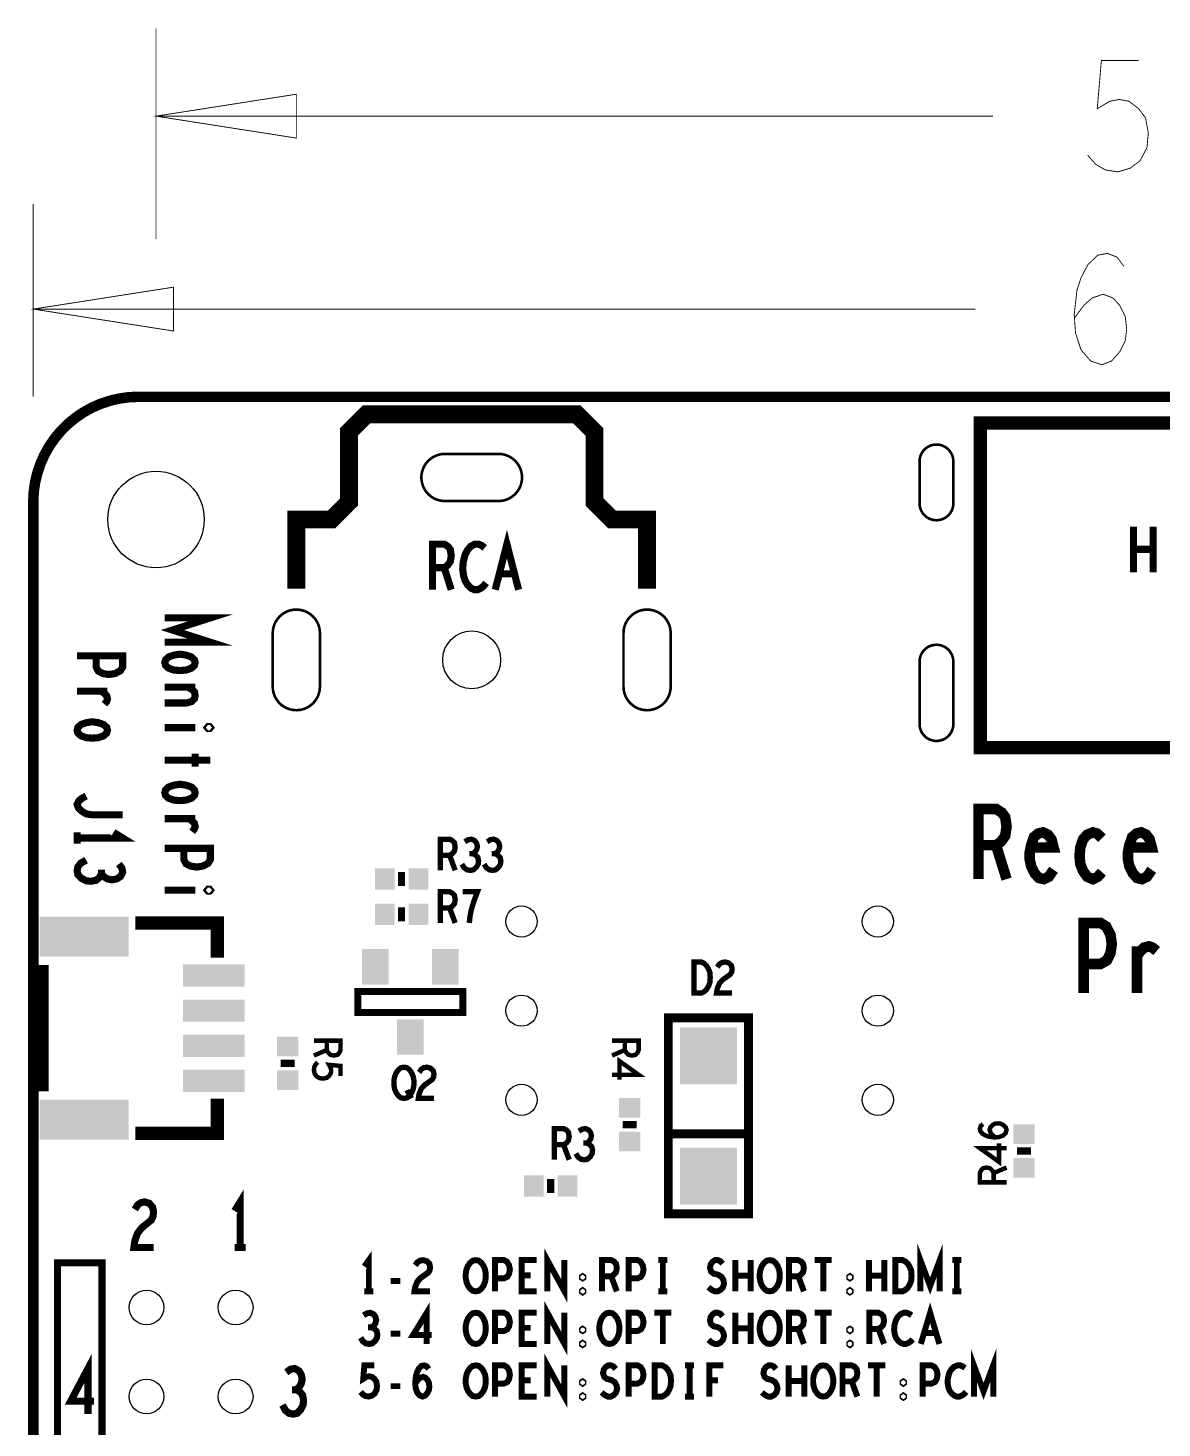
# Model space of a CAD drawing. Extents: x -15 to 76, y -68 to 64.
# Drawn here: x -0.15 to 32.18, y -40.4 to -0.49 of the extents above; entities that cross this region are included whole.
import ezdxf

# ---------------------------------------------------------------- set-up
doc = ezdxf.new("R2010")
doc.units = 0
doc.layers.get('0').update_dxf_attribs({"linetype": 'CONTINUOUS'})
for name, color, linetype in [('BOARD_ART', 7, 'CONTINUOUS'), ('DIMENSION_ART', 2, 'CONTINUOUS'), ('PASTEBOTTOM_ART', 15, 'CONTINUOUS'), ('RECEIVERPIPROII-1-2_DRL', 5, 'CONTINUOUS'), ('RECEIVERPIPROII_ROU', 10, 'CONTINUOUS'), ('SILK_BOTTOM_ART', 6, 'CONTINUOUS')]:
    doc.layers.add(name, color=color, linetype=linetype)

# ---------------------------------------------------------------- blocks, each defined once
blk = doc.blocks.new('ROUND_110')
blk.add_circle((0, 0), 0.445)
blk = doc.blocks.new('ROUND_111')
blk.add_circle((0, 0), 0.495)
blk = doc.blocks.new('ROUND_18')
blk.add_circle((0, 0), 0.826)
blk = doc.blocks.new('ROUND_10')
blk.add_circle((0, 0), 1.375)
blk = doc.blocks.new('RECTANGLE_12')
blk.add_solid([(0.2794, 0.3048), (0.2794, -0.3048), (-0.2794, 0.3048), (-0.2794, -0.3048)])
blk = doc.blocks.new('RECTANGLE_11')
blk.add_solid([(0.3048, 0.2794), (0.3048, -0.2794), (-0.3048, 0.2794), (-0.3048, -0.2794)])
blk = doc.blocks.new('SQUARE_27')
blk.add_solid([(0.8128, 0.8128), (0.8128, -0.8128), (-0.8128, 0.8128), (-0.8128, -0.8128)])
blk = doc.blocks.new('RECTANGLE_33')
blk.add_solid([(0.8763, 0.3175), (0.8763, -0.3175), (-0.8763, 0.3175), (-0.8763, -0.3175)])
blk = doc.blocks.new('RECTANGLE_34')
blk.add_solid([(1.27, 0.5715), (1.27, -0.5715), (-1.27, 0.5715), (-1.27, -0.5715)])
blk = doc.blocks.new('RECTANGLE_20')
blk.add_solid([(0.381, 0.508), (0.381, -0.508), (-0.381, 0.508), (-0.381, -0.508)])

msp = doc.modelspace()

# ---------------------------------------------------------------- linework, layer by layer
at = {"layer": 'BOARD_ART', "const_width": 0.3}
msp.add_lwpolyline([(3, -11, 0.4142136), (0, -14)], format="xyb", dxfattribs=at)
for points in [[(3, -11), (62, -11)], [(0, -18.5), (0, -18.25), (0, -14)], [(0, -64.5), (0, -59.75), (0, -59.5), (0, -57.5), (0, -20.5), (0, -18.5)]]:
    msp.add_lwpolyline(points, dxfattribs=at)
at = {"layer": 'DIMENSION_ART', "const_width": 0.0254}
for points in [[(3.5, -6.5), (3.5, -0.5)], [(30.0591, -4.1114), (30.2952, -4.3759), (30.5708, -4.5346), (30.9252, -4.5875), (31.2796, -4.4817), (31.5551, -4.2701), (31.752, -3.8996), (31.7913, -3.4763), (31.7126, -3.053), (31.5157, -2.7883), (31.2401, -2.5767), (30.9646, -2.5238), (30.689, -2.5767), (30.3347, -2.7883), (30.4528, -1.4125), (31.5157, -1.4125)], [(7.5, -2.375), (3.5, -3), (7.5, -3.625), (7.5, -2.375)], [(27.3629, -3), (3.5, -3)], [(0, -5.5), (0, -11)], [(29.6771, -8.7647), (29.9528, -8.3941), (30.189, -8.1825), (30.504, -8.0767), (30.7796, -8.1825), (30.9764, -8.3941), (31.1339, -8.7117), (31.1733, -9.0821), (31.1339, -9.3996), (30.9764, -9.7172), (30.7401, -9.9817), (30.4646, -10.0875), (30.1496, -9.9817), (29.874, -9.6643), (29.7165, -9.1879), (29.6771, -8.6588), (29.7559, -7.9709), (29.874, -7.6004), (30.0708, -7.23), (30.3464, -6.9654), (30.622, -6.9125), (30.8976, -7.0183), (31.0945, -7.2829)], [(4, -7.875), (0, -8.5), (4, -9.125), (4, -7.875)], [(26.8629, -8.5), (0, -8.5)]]:
    msp.add_lwpolyline(points, dxfattribs=at)
at = {"layer": 'RECEIVERPIPROII_ROU', "const_width": 0.075}
for points in [[(26.232, -12.8431, 1), (25.2682, -12.8431)], [(11.7381, -12.6276, 1), (11.7381, -13.9724)], [(13.2621, -13.9724, 1), (13.2621, -12.6276)], [(25.2682, -14.0371, 1), (26.232, -14.0371)], [(8.1725, -17.7381, 1), (6.8277, -17.7381)], [(18.1725, -17.7381, 1), (16.8277, -17.7381)], [(26.232, -18.5511, 1), (25.2682, -18.5511)], [(6.8277, -19.2621, 1), (8.1725, -19.2621)], [(16.8277, -19.2621, 1), (18.1725, -19.2621)], [(25.2682, -20.3291, 1), (26.232, -20.3291)]]:
    msp.add_lwpolyline(points, format="xyb", dxfattribs=at)
for points in [[(11.7381, -12.6276), (13.2621, -12.6276)], [(25.2682, -14.0371), (25.2682, -12.8431)], [(26.232, -12.8431), (26.232, -14.0371)], [(13.2621, -13.9724), (11.7381, -13.9724)], [(6.8277, -19.2621), (6.8277, -17.7381)], [(8.1725, -17.7381), (8.1725, -19.2621)], [(16.8277, -19.2621), (16.8277, -17.7381)], [(18.1725, -17.7381), (18.1725, -19.2621)], [(25.2682, -20.3291), (25.2682, -18.5511)], [(26.232, -18.5511), (26.232, -20.3291)]]:
    msp.add_lwpolyline(points, dxfattribs=at)
at = {"layer": 'SILK_BOTTOM_ART'}
for points, const_width in [([(17.5, -16.4681), (17.5, -14.5), (16.5, -14.5), (16, -14), (16, -12), (15.5, -11.5), (9.5, -11.5), (9, -12), (9, -14), (8.5, -14.5), (7.5, -14.5), (7.5, -16.4681)], 0.508), ([(39, -11.75), (39, -21), (27, -21), (27, -11.75), (39, -11.75)], 0.381), ([(31.37, -16), (31.37, -14.7)], 0.2032), ([(31.93, -14.7), (31.93, -16)], 0.2032), ([(11.3833, -16.5), (11.3833, -15.2), (11.7167, -15.2), (11.8233, -15.265), (11.89, -15.3517), (11.9167, -15.525), (11.89, -15.6983), (11.81, -15.8067), (11.7167, -15.8717), (11.3833, -15.8717)], 0.2032), ([(12.8703, -15.3083), (12.7903, -15.2433), (12.697, -15.2), (12.5903, -15.2), (12.4703, -15.265), (12.377, -15.3733), (12.3103, -15.5033), (12.257, -15.72), (12.2437, -15.915), (12.2703, -16.11), (12.3103, -16.24), (12.3903, -16.37), (12.4837, -16.4567), (12.577, -16.5), (12.6703, -16.5), (12.7637, -16.4567), (12.8437, -16.3917), (12.9103, -16.305)], 0.2032), ([(13.1707, -16.5), (13.504, -15.2), (13.8373, -16.5)], 0.2032), ([(31.93, -15.35), (31.37, -15.35)], 0.2032), ([(11.7167, -15.8717), (11.9167, -16.5)], 0.2032), ([(13.7173, -16.045), (13.2907, -16.045)], 0.2032), ([(3.75, -17.3033), (5.05, -17.3033), (3.9667, -17.65), (5.05, -17.9967), (3.75, -17.9967)], 0.2032), ([(1.25, -18.3833), (2.55, -18.3833), (2.55, -18.7033), (2.485, -18.81), (2.3333, -18.89), (2.16, -18.9167), (1.9867, -18.89), (1.8567, -18.8233), (1.7916, -18.7033), (1.7916, -18.3833)], 0.2032), ([(3.75, -18.577), (3.7717, -18.497), (3.8583, -18.417), (4.01, -18.3637), (4.1833, -18.337), (4.3567, -18.3637), (4.5083, -18.417), (4.595, -18.497), (4.6166, -18.577), (4.595, -18.657), (4.5083, -18.737), (4.3567, -18.7903), (4.1833, -18.8037), (4.01, -18.7903), (3.8583, -18.737), (3.7717, -18.657), (3.75, -18.577)], 0.2032), ([(1.25, -19.3903), (2.1166, -19.3903)], 0.2032), ([(1.9433, -19.3903), (2.03, -19.457), (2.095, -19.5237), (2.1166, -19.617), (2.095, -19.6837), (2.03, -19.7637)], 0.2032), ([(3.75, -19.2773), (4.6166, -19.2773)], 0.2032), ([(4.4, -19.2773), (4.5083, -19.3307), (4.595, -19.4107), (4.6166, -19.5173), (4.595, -19.6107), (4.5083, -19.6907), (4.3567, -19.7307), (3.75, -19.7307)], 0.2032), ([(1.25, -20.504), (1.2717, -20.424), (1.3583, -20.344), (1.51, -20.2907), (1.6833, -20.264), (1.8567, -20.2907), (2.0083, -20.344), (2.095, -20.424), (2.1166, -20.504), (2.095, -20.584), (2.0083, -20.664), (1.8567, -20.7173), (1.6833, -20.7307), (1.51, -20.7173), (1.3583, -20.664), (1.2717, -20.584), (1.25, -20.504)], 0.2032), ([(4.6166, -20.431), (3.75, -20.431)], 0.2032), ([(4.9633, -20.431), (4.985, -20.4043), (5.0283, -20.4043), (5.05, -20.431), (5.0283, -20.4577), (4.985, -20.4577), (4.9633, -20.431)], 0.2032), ([(4.6166, -21.1713), (4.6166, -21.5447)], 0.2032), ([(5.05, -21.358), (3.75, -21.358)], 0.2032), ([(3.75, -22.285), (3.7717, -22.205), (3.8583, -22.125), (4.01, -22.0717), (4.1833, -22.045), (4.3567, -22.0717), (4.5083, -22.125), (4.595, -22.205), (4.6166, -22.285), (4.595, -22.365), (4.5083, -22.445), (4.3567, -22.4983), (4.1833, -22.5117), (4.01, -22.4983), (3.8583, -22.445), (3.7717, -22.365), (3.75, -22.285)], 0.2032), ([(1.51, -22.3833), (1.38, -22.45), (1.2933, -22.53), (1.25, -22.6233), (1.2933, -22.73), (1.38, -22.81), (1.51, -22.89), (1.6833, -22.9167), (2.55, -22.9167)], 0.2032), ([(26.95, -24.75), (26.95, -22.75), (27.45, -22.75), (27.61, -22.85), (27.71, -22.9833), (27.75, -23.25), (27.71, -23.5167), (27.59, -23.6833), (27.45, -23.7834), (26.95, -23.7834)], 0.3), ([(3.75, -23.0253), (4.6166, -23.0253)], 0.2032), ([(4.4433, -23.0253), (4.53, -23.092), (4.595, -23.1587), (4.6166, -23.252), (4.595, -23.3187), (4.53, -23.3987)], 0.2032), ([(1.25, -23.577), (2.55, -23.577), (2.29, -23.417)], 0.2032), ([(1.25, -23.417), (1.25, -23.737)], 0.2032), ([(11.6058, -24.5), (11.6058, -23.611), (11.8704, -23.611), (11.9551, -23.6555), (12.008, -23.7147), (12.0292, -23.8333), (12.008, -23.9518), (11.9445, -24.0259), (11.8704, -24.0703), (11.6058, -24.0703)], 0.1524), ([(12.5266, -24.0259), (12.5901, -23.9814), (12.643, -23.9074), (12.6642, -23.8184), (12.643, -23.7295), (12.5901, -23.6555), (12.4948, -23.611), (12.3996, -23.6258), (12.3043, -23.6851)], 0.1524), ([(13.1616, -24.0259), (13.2251, -23.9814), (13.278, -23.9074), (13.2992, -23.8184), (13.278, -23.7295), (13.2251, -23.6555), (13.1298, -23.611), (13.0346, -23.6258), (12.9393, -23.6851)], 0.1524), ([(28.45, -23.85), (29.09, -23.85), (29.03, -23.6167), (28.93, -23.4834), (28.79, -23.4167), (28.65, -23.45), (28.53, -23.55), (28.45, -23.7834), (28.41, -23.9834), (28.41, -24.1833), (28.45, -24.3834), (28.55, -24.5834), (28.67, -24.7167), (28.81, -24.75), (28.95, -24.6833), (29.09, -24.4834)], 0.3), ([(30.47, -23.5833), (30.33, -23.45), (30.21, -23.4167), (30.05, -23.4834), (29.93, -23.6167), (29.85, -23.85), (29.83, -24.0834), (29.85, -24.3167), (29.93, -24.5167), (30.05, -24.6833), (30.21, -24.75), (30.35, -24.6833), (30.47, -24.55)], 0.3), ([(31.25, -23.85), (31.89, -23.85), (31.83, -23.6167), (31.73, -23.4834), (31.59, -23.4167), (31.45, -23.45), (31.33, -23.55), (31.25, -23.7834), (31.21, -23.9834), (31.21, -24.1833), (31.25, -24.3834), (31.35, -24.5834), (31.47, -24.7167), (31.61, -24.75), (31.75, -24.6833), (31.89, -24.4834)], 0.3), ([(3.75, -23.8723), (5.05, -23.8723), (5.05, -24.1923), (4.985, -24.299), (4.8333, -24.379), (4.66, -24.4057), (4.4867, -24.379), (4.3567, -24.3123), (4.2916, -24.1923), (4.2916, -23.8723)], 0.2032), ([(27.45, -23.7834), (27.75, -24.75)], 0.3), ([(1.51, -24.2107), (1.3583, -24.2907), (1.2717, -24.3973), (1.25, -24.5173), (1.2717, -24.624), (1.38, -24.7307), (1.51, -24.7973), (1.64, -24.8107), (1.7916, -24.784), (1.9, -24.6907), (1.9433, -24.5973), (1.9433, -24.4773)], 0.2032), ([(1.9433, -24.5973), (2.0083, -24.6773), (2.1166, -24.744), (2.2467, -24.7707), (2.3767, -24.744), (2.485, -24.6773), (2.55, -24.5573), (2.5283, -24.4373), (2.4417, -24.3173)], 0.2032), ([(11.8704, -24.0703), (12.0292, -24.5)], 0.1524), ([(12.2197, -24.3222), (12.2832, -24.4259), (12.3678, -24.4852), (12.4631, -24.5), (12.5478, -24.4852), (12.6324, -24.4111), (12.6853, -24.3222), (12.6959, -24.2333), (12.6748, -24.1296), (12.6007, -24.0555), (12.5266, -24.0259), (12.4313, -24.0259)], 0.1524), ([(12.8547, -24.3222), (12.9182, -24.4259), (13.0028, -24.4852), (13.0981, -24.5), (13.1828, -24.4852), (13.2674, -24.4111), (13.3203, -24.3222), (13.3309, -24.2333), (13.3098, -24.1296), (13.2357, -24.0555), (13.1616, -24.0259), (13.0663, -24.0259)], 0.1524), ([(10.5, -24.95), (10.5, -24.55)], 0.2032), ([(4.6166, -25.066), (3.75, -25.066)], 0.2032), ([(4.9633, -25.066), (4.985, -25.0393), (5.0283, -25.0393), (5.05, -25.066), (5.0283, -25.0927), (4.985, -25.0927), (4.9633, -25.066)], 0.2032), ([(11.6058, -26), (11.6058, -25.111), (11.8704, -25.111), (11.9551, -25.1555), (12.008, -25.2147), (12.0292, -25.3333), (12.008, -25.4518), (11.9445, -25.5259), (11.8704, -25.5703), (11.6058, -25.5703)], 0.1524), ([(12.4313, -26), (12.4525, -25.8074), (12.4843, -25.6444), (12.5266, -25.4962), (12.5795, -25.3333), (12.6642, -25.111), (12.2408, -25.111)], 0.1524), ([(10.5, -25.95), (10.5, -25.55)], 0.2032), ([(11.8704, -25.5703), (12.0292, -26)], 0.1524), ([(5.25, -26.9921), (5.25, -26), (2.9104, -26)], 0.381), ([(29.95, -28), (29.95, -26), (30.43, -26), (30.59, -26.1), (30.71, -26.3333), (30.75, -26.6), (30.71, -26.8667), (30.61, -27.0667), (30.43, -27.1667), (29.95, -27.1667)], 0.3), ([(31.47, -26.9333), (31.57, -26.8), (31.67, -26.7), (31.81, -26.6667), (31.91, -26.7), (32.03, -26.8)], 0.3), ([(31.47, -28), (31.47, -26.6667)], 0.3), ([(0.25, -30.8), (0.25, -27.2)], 0.381), ([(18.8347, -28), (18.8347, -27.111), (19.0463, -27.111), (19.131, -27.1555), (19.1945, -27.2147), (19.2474, -27.3036), (19.2898, -27.4074), (19.3003, -27.5555), (19.2898, -27.7037), (19.2474, -27.8074), (19.1945, -27.8963), (19.131, -27.9556), (19.0463, -28), (18.8347, -28)], 0.1524), ([(19.5014, -27.2592), (19.5649, -27.1703), (19.639, -27.1258), (19.7237, -27.111), (19.8295, -27.1406), (19.9036, -27.2147), (19.9248, -27.3036), (19.9142, -27.3925), (19.8718, -27.4666), (19.6602, -27.6148), (19.5649, -27.7185), (19.5014, -27.8667), (19.4802, -28), (19.9248, -28)], 0.1524), ([(12.25, -27.95), (9.25, -27.95), (9.25, -28.55), (12.25, -28.55), (12.25, -27.95)], 0.2), ([(20.393, -31.246), (20.393, -28.706), (18.107, -28.706), (18.107, -34.294), (20.393, -34.294), (20.393, -31.246)], 0.254), ([(8, -29.3558), (8.762, -29.3558), (8.762, -29.6204), (8.7239, -29.7051), (8.6731, -29.758), (8.5715, -29.7792), (8.4699, -29.758), (8.4064, -29.6945), (8.3683, -29.6204), (8.3683, -29.3558)], 0.127), ([(16.5, -29.3558), (17.262, -29.3558), (17.262, -29.6204), (17.2239, -29.7051), (17.1731, -29.758), (17.0715, -29.7792), (16.9699, -29.758), (16.9064, -29.6945), (16.8683, -29.6204), (16.8683, -29.3558)], 0.127), ([(7.45, -30), (7.05, -30)], 0.2032), ([(8.1143, -29.9697), (8.0508, -30.0332), (8.0127, -30.1072), (8, -30.2025), (8.0254, -30.2978), (8.0762, -30.3718), (8.1651, -30.4248), (8.2667, -30.4353), (8.3683, -30.4142), (8.4318, -30.3612), (8.4826, -30.2872), (8.4953, -30.2131), (8.4826, -30.139), (8.4318, -30.0438), (8.762, -30.0755), (8.762, -30.3612)], 0.127), ([(8.3683, -29.6204), (8, -29.7792)], 0.127), ([(16.8683, -29.6204), (16.5, -29.7792)], 0.127), ([(16.5, -30.3295), (17.262, -30.3295), (16.7159, -29.9379), (16.7159, -30.4671)], 0.127), ([(10.5675, -31), (10.4828, -30.9852), (10.4088, -30.9259), (10.3452, -30.837), (10.3029, -30.7333), (10.2817, -30.6148), (10.2817, -30.4962), (10.3029, -30.3777), (10.3452, -30.274), (10.4088, -30.1851), (10.4828, -30.1258), (10.5675, -30.111), (10.6522, -30.1258), (10.7262, -30.1851), (10.7898, -30.274), (10.8321, -30.3777), (10.8533, -30.4962), (10.8533, -30.6148), (10.8321, -30.7333), (10.7898, -30.837), (10.7262, -30.9259), (10.6522, -30.9852), (10.5675, -31)], 0.1524), ([(11.0014, -30.2592), (11.0649, -30.1703), (11.139, -30.1258), (11.2237, -30.111), (11.3295, -30.1406), (11.4036, -30.2147), (11.4248, -30.3036), (11.4142, -30.3925), (11.3718, -30.4666), (11.1602, -30.6148), (11.0649, -30.7185), (11.0014, -30.8667), (10.9802, -31), (11.4248, -31)], 0.1524), ([(10.6522, -30.7629), (10.7792, -31)], 0.1524), ([(2.9104, -32), (5.25, -32), (5.25, -31.0079)], 0.381), ([(14.8558, -32.75), (14.8558, -31.861), (15.1204, -31.861), (15.2051, -31.9055), (15.258, -31.9647), (15.2792, -32.0833), (15.258, -32.2018), (15.1945, -32.2759), (15.1204, -32.3203), (14.8558, -32.3203)], 0.1524), ([(15.7766, -32.2759), (15.8401, -32.2314), (15.893, -32.1574), (15.9142, -32.0684), (15.893, -31.9795), (15.8401, -31.9055), (15.7448, -31.861), (15.6496, -31.8758), (15.5543, -31.9351)], 0.1524), ([(16.8, -31.75), (17.2, -31.75)], 0.2032), ([(20.266, -32.008), (18.234, -32.008)], 0.254), ([(27.4325, -32.1136), (27.3436, -32.0395), (27.2928, -31.976), (27.2674, -31.8913), (27.2928, -31.8172), (27.3436, -31.7643), (27.4198, -31.722), (27.5087, -31.7114), (27.5849, -31.722), (27.6611, -31.7643), (27.7246, -31.8278), (27.75, -31.9019), (27.7246, -31.9866), (27.6484, -32.0607), (27.5341, -32.103), (27.4071, -32.1136), (27.242, -32.0924), (27.1531, -32.0607), (27.0642, -32.0078), (27.0007, -31.9337), (26.988, -31.8596), (27.0134, -31.7855), (27.0769, -31.7326)], 0.127), ([(15.1204, -32.3203), (15.2792, -32.75)], 0.1524), ([(15.4697, -32.5722), (15.5332, -32.6759), (15.6178, -32.7352), (15.7131, -32.75), (15.7978, -32.7352), (15.8824, -32.6611), (15.9353, -32.5722), (15.9459, -32.4833), (15.9248, -32.3796), (15.8507, -32.3055), (15.7766, -32.2759), (15.6813, -32.2759)], 0.1524), ([(27.75, -32.4205), (26.988, -32.4205), (27.5341, -32.8121), (27.5341, -32.2829)], 0.127), ([(28.05, -32.5), (28.45, -32.5)], 0.2032), ([(27.75, -33.3942), (26.988, -33.3942), (26.988, -33.1296), (27.0261, -33.0449), (27.0769, -32.992), (27.1785, -32.9708), (27.2801, -32.992), (27.3436, -33.0555), (27.3817, -33.1296), (27.3817, -33.3942)], 0.127), ([(27.3817, -33.1296), (27.75, -32.9708)], 0.127), ([(14.75, -33.7), (14.75, -33.3)], 0.2032), ([(2.8967, -34.1667), (2.9767, -34.0367), (3.07, -33.9717), (3.1767, -33.95), (3.31, -33.9933), (3.4033, -34.1017), (3.43, -34.2316), (3.4167, -34.3617), (3.3633, -34.47), (3.0967, -34.6867), (2.9767, -34.8383), (2.8967, -35.055), (2.87, -35.25), (3.43, -35.25)], 0.2032), ([(5.9, -35.25), (5.9, -33.95), (5.74, -34.21)], 0.2032), ([(5.74, -35.25), (6.06, -35.25)], 0.2032), ([(9.5675, -36.5), (9.5675, -35.611), (9.4405, -35.7888)], 0.17), ([(14.6581, -36.5), (14.6581, -35.611), (15.1449, -36.5), (15.1449, -35.611)], 0.17), ([(25.2943, -36.5), (25.2943, -35.611), (25.5695, -36.3518), (25.8447, -35.611), (25.8447, -36.5)], 0.17), ([(1.96, -43.31), (0.69, -43.31), (0.69, -35.69), (1.96, -35.69), (1.96, -43.31)], 0.2032), ([(10.8904, -35.7592), (10.9539, -35.6703), (11.028, -35.6258), (11.1127, -35.611), (11.2185, -35.6406), (11.2926, -35.7147), (11.3138, -35.8036), (11.3032, -35.8925), (11.2608, -35.9666), (11.0492, -36.1148), (10.9539, -36.2185), (10.8904, -36.3667), (10.8692, -36.5), (11.3138, -36.5)], 0.17), ([(12.6155, -36.5), (12.5308, -36.4852), (12.4568, -36.4259), (12.3932, -36.337), (12.3509, -36.2333), (12.3297, -36.1148), (12.3297, -35.9962), (12.3509, -35.8777), (12.3932, -35.774), (12.4568, -35.6851), (12.5308, -35.6258), (12.6155, -35.611), (12.7002, -35.6258), (12.7742, -35.6851), (12.8378, -35.774), (12.8801, -35.8777), (12.9013, -35.9962), (12.9013, -36.1148), (12.8801, -36.2333), (12.8378, -36.337), (12.7742, -36.4259), (12.7002, -36.4852), (12.6155, -36.5)], 0.17), ([(13.1658, -36.5), (13.1658, -35.611), (13.4198, -35.611), (13.5045, -35.6555), (13.568, -35.7592), (13.5892, -35.8777), (13.568, -35.9962), (13.5151, -36.0851), (13.4198, -36.1296), (13.1658, -36.1296)], 0.17), ([(14.3512, -36.5), (13.9278, -36.5), (13.9278, -35.611), (14.3512, -35.611)], 0.17), ([(16.2138, -36.5), (16.2138, -35.611), (16.4784, -35.611), (16.5631, -35.6555), (16.616, -35.7147), (16.6372, -35.8333), (16.616, -35.9518), (16.5525, -36.0259), (16.4784, -36.0703), (16.2138, -36.0703)], 0.17), ([(16.9758, -36.5), (16.9758, -35.611), (17.2298, -35.611), (17.3145, -35.6555), (17.378, -35.7592), (17.3992, -35.8777), (17.378, -35.9962), (17.3251, -36.0851), (17.2298, -36.1296), (16.9758, -36.1296)], 0.17), ([(17.8225, -35.611), (18.0765, -35.611)], 0.17), ([(17.9495, -35.611), (17.9495, -36.5)], 0.17), ([(19.2512, -36.3815), (19.3359, -36.4556), (19.4312, -36.5), (19.5158, -36.5), (19.6005, -36.4556), (19.664, -36.3815), (19.6958, -36.2777), (19.6746, -36.174), (19.6217, -36.0851), (19.5264, -36.0259), (19.3994, -35.9962), (19.3253, -35.937), (19.2936, -35.8333), (19.3148, -35.7295), (19.3677, -35.6555), (19.4417, -35.611), (19.5158, -35.611), (19.5899, -35.6406), (19.6534, -35.7147)], 0.17), ([(20.0132, -36.5), (20.0132, -35.611)], 0.17), ([(20.4578, -35.611), (20.4578, -36.5)], 0.17), ([(20.9975, -36.5), (20.9128, -36.4852), (20.8388, -36.4259), (20.7752, -36.337), (20.7329, -36.2333), (20.7117, -36.1148), (20.7117, -35.9962), (20.7329, -35.8777), (20.7752, -35.774), (20.8388, -35.6851), (20.9128, -35.6258), (20.9975, -35.611), (21.0822, -35.6258), (21.1562, -35.6851), (21.2198, -35.774), (21.2621, -35.8777), (21.2833, -35.9962), (21.2833, -36.1148), (21.2621, -36.2333), (21.2198, -36.337), (21.1562, -36.4259), (21.0822, -36.4852), (20.9975, -36.5)], 0.17), ([(21.5478, -36.5), (21.5478, -35.611), (21.8124, -35.611), (21.8971, -35.6555), (21.95, -35.7147), (21.9712, -35.8333), (21.95, -35.9518), (21.8865, -36.0259), (21.8124, -36.0703), (21.5478, -36.0703)], 0.17), ([(22.2781, -35.611), (22.7649, -35.611)], 0.17), ([(22.5215, -35.611), (22.5215, -36.5)], 0.17), ([(23.8232, -36.5), (23.8232, -35.611)], 0.17), ([(24.2678, -35.611), (24.2678, -36.5)], 0.17), ([(24.5747, -36.5), (24.5747, -35.611), (24.7863, -35.611), (24.871, -35.6555), (24.9345, -35.7147), (24.9874, -35.8036), (25.0298, -35.9074), (25.0403, -36.0555), (25.0298, -36.2037), (24.9874, -36.3074), (24.9345, -36.3963), (24.871, -36.4556), (24.7863, -36.5), (24.5747, -36.5)], 0.17), ([(26.2045, -35.611), (26.4585, -35.611)], 0.17), ([(26.3315, -35.611), (26.3315, -36.5)], 0.17), ([(10.1919, -36.2037), (10.4671, -36.2037)], 0.17), ([(14.1818, -36.0407), (13.9278, -36.0407)], 0.17), ([(15.6635, -36.1296), (15.6423, -36.1148), (15.6423, -36.0851), (15.6635, -36.0703), (15.6847, -36.0851), (15.6847, -36.1148), (15.6635, -36.1296)], 0.17), ([(16.4784, -36.0703), (16.6372, -36.5)], 0.17), ([(20.4578, -36.0555), (20.0132, -36.0555)], 0.17), ([(21.8124, -36.0703), (21.9712, -36.5)], 0.17), ([(23.2835, -36.1296), (23.2623, -36.1148), (23.2623, -36.0851), (23.2835, -36.0703), (23.3047, -36.0851), (23.3047, -36.1148), (23.2835, -36.1296)], 0.17), ([(24.2678, -36.0555), (23.8232, -36.0555)], 0.17), ([(9.4405, -36.5), (9.6945, -36.5)], 0.17), ([(15.6635, -36.5296), (15.6423, -36.5148), (15.6423, -36.4852), (15.6635, -36.4704), (15.6847, -36.4852), (15.6847, -36.5148), (15.6635, -36.5296)], 0.17), ([(17.8225, -36.5), (18.0765, -36.5)], 0.17), ([(23.2835, -36.5296), (23.2623, -36.5148), (23.2623, -36.4852), (23.2835, -36.4704), (23.3047, -36.4852), (23.3047, -36.5148), (23.2835, -36.5296)], 0.17), ([(26.2045, -36.5), (26.4585, -36.5)], 0.17), ([(9.6416, -37.5259), (9.7051, -37.4814), (9.758, -37.4074), (9.7792, -37.3184), (9.758, -37.2295), (9.7051, -37.1555), (9.6098, -37.111), (9.5146, -37.1258), (9.4193, -37.1851)], 0.17), ([(11.2185, -38), (11.2185, -37.111), (10.8269, -37.7481), (11.3561, -37.7481)], 0.17), ([(12.6155, -38), (12.5308, -37.9852), (12.4568, -37.9259), (12.3932, -37.837), (12.3509, -37.7333), (12.3297, -37.6148), (12.3297, -37.4962), (12.3509, -37.3777), (12.3932, -37.274), (12.4568, -37.1851), (12.5308, -37.1258), (12.6155, -37.111), (12.7002, -37.1258), (12.7742, -37.1851), (12.8378, -37.274), (12.8801, -37.3777), (12.9013, -37.4962), (12.9013, -37.6148), (12.8801, -37.7333), (12.8378, -37.837), (12.7742, -37.9259), (12.7002, -37.9852), (12.6155, -38)], 0.17), ([(13.1658, -38), (13.1658, -37.111), (13.4198, -37.111), (13.5045, -37.1555), (13.568, -37.2592), (13.5892, -37.3777), (13.568, -37.4962), (13.5151, -37.5851), (13.4198, -37.6296), (13.1658, -37.6296)], 0.17), ([(14.3512, -38), (13.9278, -38), (13.9278, -37.111), (14.3512, -37.111)], 0.17), ([(14.6581, -38), (14.6581, -37.111), (15.1449, -38), (15.1449, -37.111)], 0.17), ([(16.4255, -38), (16.3408, -37.9852), (16.2668, -37.9259), (16.2032, -37.837), (16.1609, -37.7333), (16.1397, -37.6148), (16.1397, -37.4962), (16.1609, -37.3777), (16.2032, -37.274), (16.2668, -37.1851), (16.3408, -37.1258), (16.4255, -37.111), (16.5102, -37.1258), (16.5842, -37.1851), (16.6478, -37.274), (16.6901, -37.3777), (16.7113, -37.4962), (16.7113, -37.6148), (16.6901, -37.7333), (16.6478, -37.837), (16.5842, -37.9259), (16.5102, -37.9852), (16.4255, -38)], 0.17), ([(16.9758, -38), (16.9758, -37.111), (17.2298, -37.111), (17.3145, -37.1555), (17.378, -37.2592), (17.3992, -37.3777), (17.378, -37.4962), (17.3251, -37.5851), (17.2298, -37.6296), (16.9758, -37.6296)], 0.17), ([(17.7061, -37.111), (18.1929, -37.111)], 0.17), ([(17.9495, -37.111), (17.9495, -38)], 0.17), ([(19.2512, -37.8815), (19.3359, -37.9556), (19.4312, -38), (19.5158, -38), (19.6005, -37.9556), (19.664, -37.8815), (19.6958, -37.7777), (19.6746, -37.674), (19.6217, -37.5851), (19.5264, -37.5259), (19.3994, -37.4962), (19.3253, -37.437), (19.2936, -37.3333), (19.3148, -37.2295), (19.3677, -37.1555), (19.4417, -37.111), (19.5158, -37.111), (19.5899, -37.1406), (19.6534, -37.2147)], 0.17), ([(20.0132, -38), (20.0132, -37.111)], 0.17), ([(20.4578, -37.111), (20.4578, -38)], 0.17), ([(20.9975, -38), (20.9128, -37.9852), (20.8388, -37.9259), (20.7752, -37.837), (20.7329, -37.7333), (20.7117, -37.6148), (20.7117, -37.4962), (20.7329, -37.3777), (20.7752, -37.274), (20.8388, -37.1851), (20.9128, -37.1258), (20.9975, -37.111), (21.0822, -37.1258), (21.1562, -37.1851), (21.2198, -37.274), (21.2621, -37.3777), (21.2833, -37.4962), (21.2833, -37.6148), (21.2621, -37.7333), (21.2198, -37.837), (21.1562, -37.9259), (21.0822, -37.9852), (20.9975, -38)], 0.17), ([(21.5478, -38), (21.5478, -37.111), (21.8124, -37.111), (21.8971, -37.1555), (21.95, -37.2147), (21.9712, -37.3333), (21.95, -37.4518), (21.8865, -37.5259), (21.8124, -37.5703), (21.5478, -37.5703)], 0.17), ([(22.2781, -37.111), (22.7649, -37.111)], 0.17), ([(22.5215, -37.111), (22.5215, -38)], 0.17), ([(23.8338, -38), (23.8338, -37.111), (24.0984, -37.111), (24.1831, -37.1555), (24.236, -37.2147), (24.2572, -37.3333), (24.236, -37.4518), (24.1725, -37.5259), (24.0984, -37.5703), (23.8338, -37.5703)], 0.17), ([(25.0403, -37.1851), (24.9768, -37.1406), (24.9028, -37.111), (24.8181, -37.111), (24.7228, -37.1555), (24.6488, -37.2295), (24.5958, -37.3184), (24.5535, -37.4666), (24.5429, -37.6), (24.5641, -37.7333), (24.5958, -37.8222), (24.6593, -37.9111), (24.7334, -37.9704), (24.8075, -38), (24.8816, -38), (24.9557, -37.9704), (25.0192, -37.9259), (25.0721, -37.8667)], 0.17), ([(25.3049, -38), (25.5695, -37.111), (25.8341, -38)], 0.17), ([(9.3347, -37.8222), (9.3982, -37.9259), (9.4828, -37.9852), (9.5781, -38), (9.6628, -37.9852), (9.7474, -37.9111), (9.8003, -37.8222), (9.8109, -37.7333), (9.7898, -37.6296), (9.7157, -37.5555), (9.6416, -37.5259), (9.5463, -37.5259)], 0.17), ([(14.1818, -37.5407), (13.9278, -37.5407)], 0.17), ([(15.6635, -37.6296), (15.6423, -37.6148), (15.6423, -37.5851), (15.6635, -37.5703), (15.6847, -37.5851), (15.6847, -37.6148), (15.6635, -37.6296)], 0.17), ([(20.4578, -37.5555), (20.0132, -37.5555)], 0.17), ([(21.8124, -37.5703), (21.9712, -38)], 0.17), ([(23.2835, -37.6296), (23.2623, -37.6148), (23.2623, -37.5851), (23.2835, -37.5703), (23.3047, -37.5851), (23.3047, -37.6148), (23.2835, -37.6296)], 0.17), ([(24.0984, -37.5703), (24.2572, -38)], 0.17), ([(10.1919, -37.7037), (10.4671, -37.7037)], 0.17), ([(15.6635, -38.0296), (15.6423, -38.0148), (15.6423, -37.9852), (15.6635, -37.9704), (15.6847, -37.9852), (15.6847, -38.0148), (15.6635, -38.0296)], 0.17), ([(23.2835, -38.0296), (23.2623, -38.0148), (23.2623, -37.9852), (23.2835, -37.9704), (23.3047, -37.9852), (23.3047, -38.0148), (23.2835, -38.0296)], 0.17), ([(25.7388, -37.6889), (25.4002, -37.6889)], 0.17), ([(1.56, -40), (1.56, -38.7), (1.0667, -39.6317), (1.7333, -39.6317)], 0.2032), ([(14.6581, -39.5), (14.6581, -38.611), (15.1449, -39.5), (15.1449, -38.611)], 0.17), ([(26.8183, -39.5), (26.8183, -38.611), (27.0935, -39.3518), (27.3687, -38.611), (27.3687, -39.5)], 0.17), ([(7.4933, -39.3067), (7.5733, -39.2417), (7.64, -39.1334), (7.6667, -39.0033), (7.64, -38.8733), (7.5733, -38.765), (7.4533, -38.7), (7.3333, -38.7217), (7.2133, -38.8083)], 0.2032), ([(9.3347, -39.3667), (9.3982, -39.4407), (9.4722, -39.4852), (9.5675, -39.5), (9.6628, -39.4704), (9.7368, -39.4111), (9.7898, -39.3074), (9.8003, -39.1889), (9.7792, -39.0703), (9.7262, -38.9962), (9.6522, -38.937), (9.5781, -38.9222), (9.504, -38.937), (9.4088, -38.9962), (9.4405, -38.611), (9.7262, -38.611)], 0.17), ([(10.8904, -39.1296), (10.9645, -39.0259), (11.028, -38.9666), (11.1127, -38.937), (11.1868, -38.9666), (11.2397, -39.0259), (11.282, -39.1148), (11.2926, -39.2185), (11.282, -39.3074), (11.2397, -39.3963), (11.1762, -39.4704), (11.1021, -39.5), (11.0174, -39.4704), (10.9433, -39.3815), (10.901, -39.2481), (10.8904, -39.1), (10.9116, -38.9074), (10.9433, -38.8036), (10.9962, -38.6999), (11.0703, -38.6258), (11.1444, -38.611), (11.2185, -38.6406), (11.2714, -38.7147)], 0.17), ([(12.6155, -39.5), (12.5308, -39.4852), (12.4568, -39.4259), (12.3932, -39.337), (12.3509, -39.2333), (12.3297, -39.1148), (12.3297, -38.9962), (12.3509, -38.8777), (12.3932, -38.774), (12.4568, -38.6851), (12.5308, -38.6258), (12.6155, -38.611), (12.7002, -38.6258), (12.7742, -38.6851), (12.8378, -38.774), (12.8801, -38.8777), (12.9013, -38.9962), (12.9013, -39.1148), (12.8801, -39.2333), (12.8378, -39.337), (12.7742, -39.4259), (12.7002, -39.4852), (12.6155, -39.5)], 0.17), ([(13.1658, -39.5), (13.1658, -38.611), (13.4198, -38.611), (13.5045, -38.6555), (13.568, -38.7592), (13.5892, -38.8777), (13.568, -38.9962), (13.5151, -39.0851), (13.4198, -39.1296), (13.1658, -39.1296)], 0.17), ([(14.3512, -39.5), (13.9278, -39.5), (13.9278, -38.611), (14.3512, -38.611)], 0.17), ([(16.2032, -39.3815), (16.2879, -39.4556), (16.3832, -39.5), (16.4678, -39.5), (16.5525, -39.4556), (16.616, -39.3815), (16.6478, -39.2777), (16.6266, -39.174), (16.5737, -39.0851), (16.4784, -39.0259), (16.3514, -38.9962), (16.2773, -38.937), (16.2456, -38.8333), (16.2668, -38.7295), (16.3197, -38.6555), (16.3937, -38.611), (16.4678, -38.611), (16.5419, -38.6406), (16.6054, -38.7147)], 0.17), ([(16.9758, -39.5), (16.9758, -38.611), (17.2298, -38.611), (17.3145, -38.6555), (17.378, -38.7592), (17.3992, -38.8777), (17.378, -38.9962), (17.3251, -39.0851), (17.2298, -39.1296), (16.9758, -39.1296)], 0.17), ([(17.7167, -39.5), (17.7167, -38.611), (17.9283, -38.611), (18.013, -38.6555), (18.0765, -38.7147), (18.1294, -38.8036), (18.1718, -38.9074), (18.1823, -39.0555), (18.1718, -39.2037), (18.1294, -39.3074), (18.0765, -39.3963), (18.013, -39.4556), (17.9283, -39.5), (17.7167, -39.5)], 0.17), ([(18.5845, -38.611), (18.8385, -38.611)], 0.17), ([(18.7115, -38.611), (18.7115, -39.5)], 0.17), ([(19.2724, -39.5), (19.2724, -38.611), (19.6746, -38.611)], 0.17), ([(20.7752, -39.3815), (20.8599, -39.4556), (20.9552, -39.5), (21.0398, -39.5), (21.1245, -39.4556), (21.188, -39.3815), (21.2198, -39.2777), (21.1986, -39.174), (21.1457, -39.0851), (21.0504, -39.0259), (20.9234, -38.9962), (20.8493, -38.937), (20.8176, -38.8333), (20.8388, -38.7295), (20.8917, -38.6555), (20.9657, -38.611), (21.0398, -38.611), (21.1139, -38.6406), (21.1774, -38.7147)], 0.17), ([(21.5372, -39.5), (21.5372, -38.611)], 0.17), ([(21.9818, -38.611), (21.9818, -39.5)], 0.17), ([(22.5215, -39.5), (22.4368, -39.4852), (22.3628, -39.4259), (22.2992, -39.337), (22.2569, -39.2333), (22.2357, -39.1148), (22.2357, -38.9962), (22.2569, -38.8777), (22.2992, -38.774), (22.3628, -38.6851), (22.4368, -38.6258), (22.5215, -38.611), (22.6062, -38.6258), (22.6802, -38.6851), (22.7438, -38.774), (22.7861, -38.8777), (22.8073, -38.9962), (22.8073, -39.1148), (22.7861, -39.2333), (22.7438, -39.337), (22.6802, -39.4259), (22.6062, -39.4852), (22.5215, -39.5)], 0.17), ([(23.0718, -39.5), (23.0718, -38.611), (23.3364, -38.611), (23.4211, -38.6555), (23.474, -38.7147), (23.4952, -38.8333), (23.474, -38.9518), (23.4105, -39.0259), (23.3364, -39.0703), (23.0718, -39.0703)], 0.17), ([(23.8021, -38.611), (24.2889, -38.611)], 0.17), ([(24.0455, -38.611), (24.0455, -39.5)], 0.17), ([(25.3578, -39.5), (25.3578, -38.611), (25.6118, -38.611), (25.6965, -38.6555), (25.76, -38.7592), (25.7812, -38.8777), (25.76, -38.9962), (25.7071, -39.0851), (25.6118, -39.1296), (25.3578, -39.1296)], 0.17), ([(26.5643, -38.6851), (26.5008, -38.6406), (26.4268, -38.611), (26.3421, -38.611), (26.2468, -38.6555), (26.1728, -38.7295), (26.1198, -38.8184), (26.0775, -38.9666), (26.0669, -39.1), (26.0881, -39.2333), (26.1198, -39.3222), (26.1833, -39.4111), (26.2574, -39.4704), (26.3315, -39.5), (26.4056, -39.5), (26.4797, -39.4704), (26.5432, -39.4259), (26.5961, -39.3667)], 0.17), ([(14.1818, -39.0407), (13.9278, -39.0407)], 0.17), ([(15.6635, -39.1296), (15.6423, -39.1148), (15.6423, -39.0851), (15.6635, -39.0703), (15.6847, -39.0851), (15.6847, -39.1148), (15.6635, -39.1296)], 0.17), ([(19.5264, -39.0407), (19.2724, -39.0407)], 0.17), ([(21.9818, -39.0555), (21.5372, -39.0555)], 0.17), ([(23.3364, -39.0703), (23.4952, -39.5)], 0.17), ([(24.8075, -39.1296), (24.7863, -39.1148), (24.7863, -39.0851), (24.8075, -39.0703), (24.8287, -39.0851), (24.8287, -39.1148), (24.8075, -39.1296)], 0.17), ([(7.1067, -39.74), (7.1867, -39.8917), (7.2933, -39.9783), (7.4133, -40), (7.52, -39.9783), (7.6267, -39.87), (7.6933, -39.74), (7.7067, -39.61), (7.68, -39.4584), (7.5867, -39.35), (7.4933, -39.3067), (7.3733, -39.3067)], 0.2032), ([(10.1919, -39.2037), (10.4671, -39.2037)], 0.17), ([(15.6635, -39.5296), (15.6423, -39.5148), (15.6423, -39.4852), (15.6635, -39.4704), (15.6847, -39.4852), (15.6847, -39.5148), (15.6635, -39.5296)], 0.17), ([(18.5845, -39.5), (18.8385, -39.5)], 0.17), ([(24.8075, -39.5296), (24.7863, -39.5148), (24.7863, -39.4852), (24.8075, -39.4704), (24.8287, -39.4852), (24.8287, -39.5148), (24.8075, -39.5296)], 0.17)]:
    msp.add_lwpolyline(points, dxfattribs=dict(at, const_width=const_width))

# ---------------------------------------------------------------- block references
at = {"layer": 'PASTEBOTTOM_ART'}
for name, p in [('RECTANGLE_12', (10.02, -24.75)), ('RECTANGLE_12', (10.98, -24.75)), ('RECTANGLE_12', (10.02, -25.75)), ('RECTANGLE_12', (10.98, -25.75)), ('RECTANGLE_34', (1.45, -26.39)), ('RECTANGLE_20', (9.75, -27.25)), ('RECTANGLE_20', (11.75, -27.25)), ('RECTANGLE_33', (5.15, -27.5)), ('RECTANGLE_33', (5.15, -28.5)), ('RECTANGLE_20', (10.75, -29.25)), ('SQUARE_27', (19.25, -29.7855)), ('RECTANGLE_33', (5.15, -29.5)), ('RECTANGLE_11', (7.25, -29.52)), ('RECTANGLE_33', (5.15, -30.5)), ('RECTANGLE_11', (7.25, -30.48)), ('RECTANGLE_34', (1.45, -31.61)), ('RECTANGLE_11', (17, -31.27)), ('RECTANGLE_11', (28.25, -32.02)), ('RECTANGLE_11', (17, -32.23)), ('SQUARE_27', (19.25, -33.2145)), ('RECTANGLE_11', (28.25, -32.98)), ('RECTANGLE_12', (14.27, -33.5)), ('RECTANGLE_12', (15.23, -33.5))]:
    msp.add_blockref(name, p, dxfattribs=at)
at = {"layer": 'RECEIVERPIPROII-1-2_DRL'}
for name, p in [('ROUND_10', (3.5, -14.5)), ('ROUND_18', (12.5, -18.5)), ('ROUND_110', (13.92, -25.96)), ('ROUND_110', (24.08, -25.96)), ('ROUND_110', (13.92, -28.5)), ('ROUND_110', (24.08, -28.5)), ('ROUND_110', (13.92, -31.04)), ('ROUND_110', (24.08, -31.04)), ('ROUND_111', (3.23, -36.96)), ('ROUND_111', (5.77, -36.96)), ('ROUND_111', (3.23, -39.5)), ('ROUND_111', (5.77, -39.5))]:
    msp.add_blockref(name, p, dxfattribs=at)

doc.saveas('drawing.dxf')
